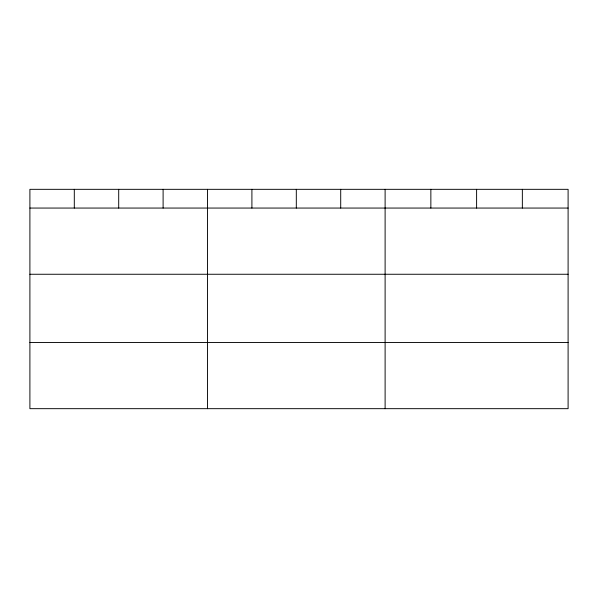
<?xml version="1.0" encoding="UTF-8"?>
<svg xmlns="http://www.w3.org/2000/svg" width="598" height="598" viewBox="0 0 598 598"><rect width="100%" height="100%" fill="white"/><g stroke="black" fill="none" stroke-linecap="round" stroke-linejoin="round"><path stroke-width="0.9" d="M568.1 274.258L568.1 189.327L29.9 189.327L29.9 408.673L568.1 408.673L568.1 274.258L29.9 274.258M29.9 208.059L568.1 208.059M29.9 342.467L568.1 342.467M522.353 189.327L522.353 208.059M476.606 189.327L476.606 208.059M430.859 189.327L430.859 208.059M385.112 189.327L385.112 408.673M340.711 189.327L340.711 208.059M296.309 189.327L296.309 208.059M251.908 189.327L251.908 208.059M207.506 189.327L207.506 408.673M163.105 189.327L163.105 208.059M118.703 189.327L118.703 208.059M74.302 189.327L74.302 208.059"/></g></svg>
